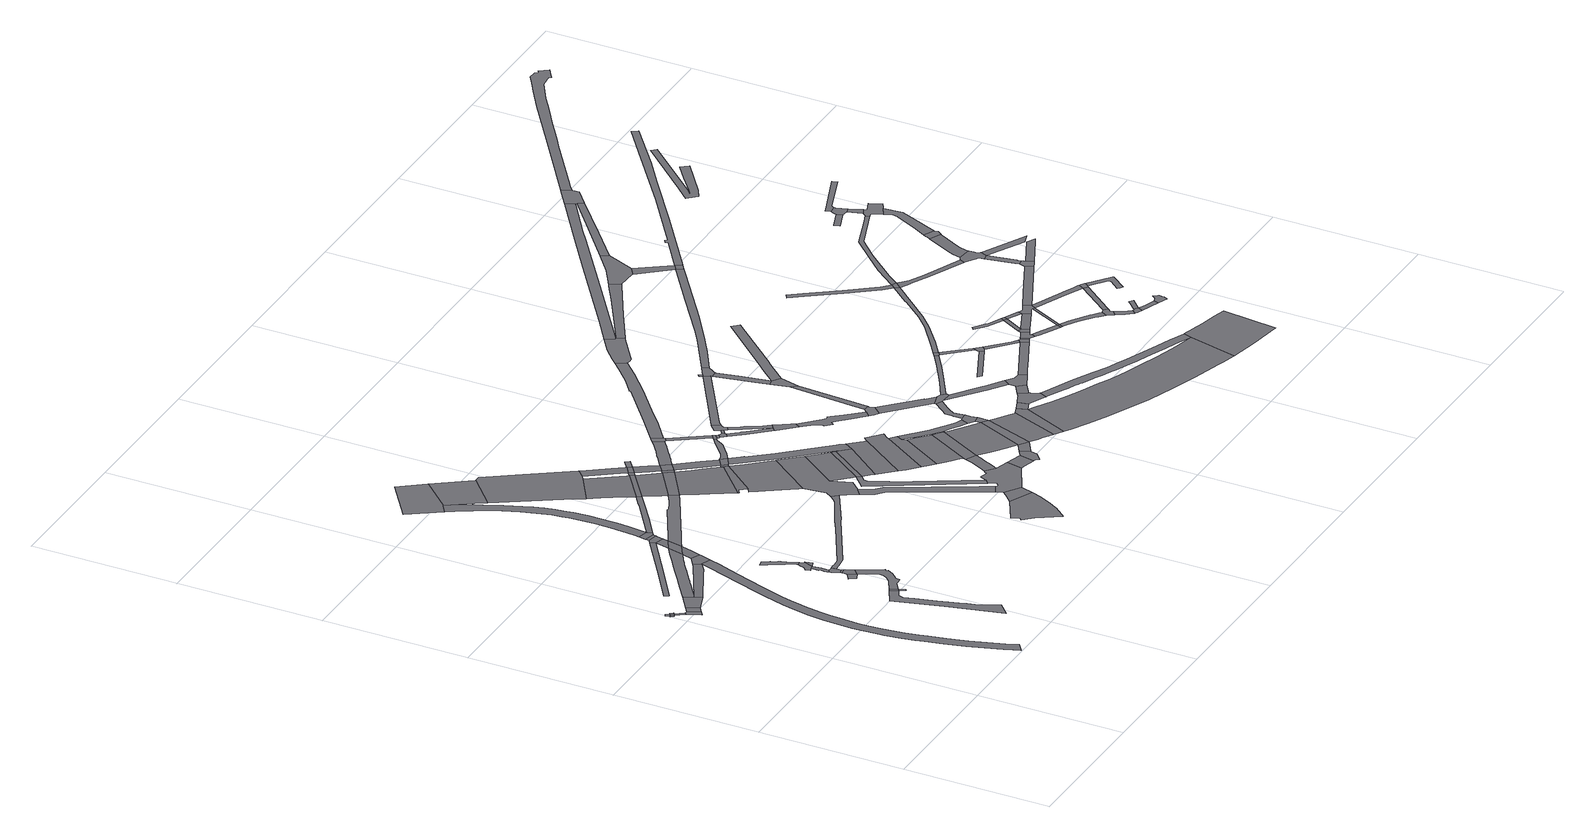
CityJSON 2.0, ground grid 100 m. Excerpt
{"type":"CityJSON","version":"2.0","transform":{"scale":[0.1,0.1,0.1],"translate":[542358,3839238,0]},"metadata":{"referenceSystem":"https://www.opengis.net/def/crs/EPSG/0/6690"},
"CityObjects":{
"road1":{"type":"Road","geometry":[{"type":"MultiSurface","lod":"1","boundaries":[[[0,1,2,3,4,5]]]}]},
"road2":{"type":"Road","geometry":[{"type":"MultiSurface","lod":"1","boundaries":[[[6,7,8,0,9]]]}]},
"road3":{"type":"Road","geometry":[{"type":"MultiSurface","lod":"1","boundaries":[[[9,0,5,10]]]}]},
"road4":{"type":"Road","geometry":[{"type":"MultiSurface","lod":"1","boundaries":[[[11,12,9,10]]]}]},
"road5":{"type":"Road","geometry":[{"type":"MultiSurface","lod":"1","boundaries":[[[10,5,13,14]]]}]},
"road6":{"type":"Road","geometry":[{"type":"MultiSurface","lod":"1","boundaries":[[[15,14,13,16,17,18,19,20]]]}]},
"road7":{"type":"Road","attributes":{"RoadStructureAttribute.sectionType":"1"},"geometry":[{"type":"MultiSurface","lod":"1","boundaries":[[[21,20,19,22]]]}]},
"road8":{"type":"Road","geometry":[{"type":"MultiSurface","lod":"1","boundaries":[[[23,21,22,24,25]]]}]},
"road9":{"type":"Road","attributes":{"function":"1","RoadStructureAttribute.sectionType":"7"},"geometry":[{"type":"MultiSurface","lod":"1","boundaries":[[[26,27,28,29,30,31,32,33,34,35,36,37,38,39,40,41,42,43,44,45,46,47,48,49,50,51,52,53,54,55,56,57,58,59,60,61,62,63,64,65,66,67,68,69,70,71,72,73,74,75,76,77,78,79,80,81]]]}]},
"road10":{"type":"Road","attributes":{"RoadStructureAttribute.sectionType":"1"},"geometry":[{"type":"MultiSurface","lod":"1","boundaries":[[[82,83,84,85,86,87,88,89,90,91,92,93,94,95,96,97,98]]]}]},
"road11":{"type":"Road","attributes":{"RoadStructureAttribute.sectionType":"1"},"geometry":[{"type":"MultiSurface","lod":"1","boundaries":[[[99,100,25,24,101,102,26]]]}]},
"road12":{"type":"Road","attributes":{"RoadStructureAttribute.sectionType":"1"},"geometry":[{"type":"MultiSurface","lod":"1","boundaries":[[[103,104,105,106,107,108,109,110,111,112,113,114,23,25,115,116,117,118,119,120,121,122,123,124,125,126,127,128,129,130,131,132,133,134,135,136,137,138,139]]]}]},
"road13":{"type":"Road","geometry":[{"type":"MultiSurface","lod":"1","boundaries":[[[140,141,142,143,144,145]]]}]},
"road14":{"type":"Road","geometry":[{"type":"MultiSurface","lod":"1","boundaries":[[[146,82,98,147]]]}]},
"road15":{"type":"Road","geometry":[{"type":"MultiSurface","lod":"1","boundaries":[[[148,149,150,147,98]]]}]},
"road16":{"type":"Road","geometry":[{"type":"MultiSurface","lod":"1","boundaries":[[[151,152,153,154,155,156]]]}]},
"road17":{"type":"Road","attributes":{"RoadStructureAttribute.sectionType":"1"},"geometry":[{"type":"MultiSurface","lod":"1","boundaries":[[[157,158,159,160,161,162,163,164,165,166,167,168,169,170,171,172,156,173,174,175,176,177,178,179,146,147]]]}]},
"road18":{"type":"Road","geometry":[{"type":"MultiSurface","lod":"1","boundaries":[[[180,99,26,81,181,182]]]}]},
"road19":{"type":"Road","geometry":[{"type":"MultiSurface","lod":"1","boundaries":[[[183,184,185,186,187,188,189,190,191]]]}]},
"road20":{"type":"Road","geometry":[{"type":"MultiSurface","lod":"1","boundaries":[[[192,193,194,151,156,172]]]}]},
"road21":{"type":"Road","attributes":{"RoadStructureAttribute.sectionType":"1"},"geometry":[{"type":"MultiSurface","lod":"1","boundaries":[[[189,188,193,192]]]}]},
"road22":{"type":"Road","attributes":{"RoadStructureAttribute.sectionType":"1"},"geometry":[{"type":"MultiSurface","lod":"1","boundaries":[[[195,196,197,198,199,200,201,202,185,184]]]}]},
"road23":{"type":"Road","geometry":[{"type":"MultiSurface","lod":"1","boundaries":[[[203,204,205,206,207,208,209,210,198,197,211]]]}]},
"road24":{"type":"Road","attributes":{"RoadStructureAttribute.sectionType":"1"},"geometry":[{"type":"MultiSurface","lod":"1","boundaries":[[[212,213,214,215,216,217,218,219,220,221,222,223,224,225,226,205,204]]]}]},
"road25":{"type":"Road","attributes":{"function":"1","RoadStructureAttribute.sectionType":"7"},"geometry":[{"type":"MultiSurface","lod":"1","boundaries":[[[227,228,139,229,180,182]]]}]},
"road26":{"type":"Road","geometry":[{"type":"MultiSurface","lod":"1","boundaries":[[[230,231,211,197]]]}]},
"road27":{"type":"Road","geometry":[{"type":"MultiSurface","lod":"1","boundaries":[[[232,103,139,228]]]}]},
"road28":{"type":"Road","attributes":{"function":"1","RoadStructureAttribute.sectionType":"7"},"geometry":[{"type":"MultiSurface","lod":"1","boundaries":[[[145,233,103,232,234]]]}]},
"road29":{"type":"Road","geometry":[{"type":"MultiSurface","lod":"1","boundaries":[[[235,140,145,234,236,237]]]}]},
"road30":{"type":"Road","attributes":{"function":"1","RoadStructureAttribute.sectionType":"7"},"geometry":[{"type":"MultiSurface","lod":"1","boundaries":[[[238,235,237,239]]]}]},
"road31":{"type":"Road","geometry":[{"type":"MultiSurface","lod":"1","boundaries":[[[240,241,238,239,242,243]]]}]},
"road32":{"type":"Road","attributes":{"function":"1","RoadStructureAttribute.sectionType":"7"},"geometry":[{"type":"MultiSurface","lod":"1","boundaries":[[[244,245,246,247,248,249,250,251,252,253,254,255,256,257,258,259,260,261,262,263,264,265,266,267,268,269,270,271,272,273,274,275,276,277,278,279,280,240,243]]]}]},
"road33":{"type":"Road","geometry":[{"type":"MultiSurface","lod":"1","boundaries":[[[281,282,263,262,283]]]}]},
"road34":{"type":"Road","attributes":{"RoadStructureAttribute.sectionType":"1"},"geometry":[{"type":"MultiSurface","lod":"1","boundaries":[[[284,285,286,287,288,289,232,228,290,291,292,293,294,295,296,297,298,299,300,301,302,303,304,305,306,307,308,309,310,311,312,313,314,315]]]}]},
"road35":{"type":"Road","geometry":[{"type":"MultiSurface","lod":"1","boundaries":[[[316,317,318,319,320,243,242,321,322,323,324]]]}]},
"road36":{"type":"Road","attributes":{"RoadStructureAttribute.sectionType":"1"},"geometry":[{"type":"MultiSurface","lod":"1","boundaries":[[[325,326,327,328,329,330,331,332,333,334,191,190,335,336,337,338,339,340]]]}]},
"road37":{"type":"Road","attributes":{"function":"1","RoadStructureAttribute.sectionType":"7"},"geometry":[{"type":"MultiSurface","lod":"1","boundaries":[[[283,262,341,342,343,344]]]}]},
"road38":{"type":"Road","geometry":[{"type":"MultiSurface","lod":"1","boundaries":[[[345,346,344,343,347,348,349,350,351,352]]]}]},
"road39":{"type":"Road","attributes":{"function":"1","RoadStructureAttribute.sectionType":"7"},"geometry":[{"type":"MultiSurface","lod":"1","boundaries":[[[353,349,348,354,355,356,316,357]]]}]},
"road40":{"type":"Road","geometry":[{"type":"MultiSurface","lod":"1","boundaries":[[[357,316,324,358]]]}]},
"road41":{"type":"Road","attributes":{"function":"1","RoadStructureAttribute.sectionType":"7"},"geometry":[{"type":"MultiSurface","lod":"1","boundaries":[[[359,360,358,324,361,362,284,363]]]}]},
"road42":{"type":"Road","geometry":[{"type":"MultiSurface","lod":"1","boundaries":[[[363,284,315,364]]]}]},
"road43":{"type":"Road","attributes":{"function":"1"},"geometry":[{"type":"MultiSurface","lod":"1","boundaries":[[[365,366,367,364,315,368,369,370,371,372,373,374,375,376,377,378,379]]]}]},
"road44":{"type":"Road","attributes":{"function":"1","RoadStructureAttribute.sectionType":"7"},"geometry":[{"type":"MultiSurface","lod":"1","boundaries":[[[380,381,382,352,351,383,384,385,386]]]}]},
"road45":{"type":"Road","geometry":[{"type":"MultiSurface","lod":"1","boundaries":[[[385,357,358,387]]]}]},
"road46":{"type":"Road","geometry":[{"type":"MultiSurface","lod":"1","boundaries":[[[388,389,390,391,392,393,394,395,396,397,398,399]]]}]},
"road47":{"type":"Road","geometry":[{"type":"MultiSurface","lod":"1","boundaries":[[[379,378,400,401,402,403,404]]]}]},
"road48":{"type":"Road","geometry":[{"type":"MultiSurface","lod":"1","boundaries":[[[386,385,387,405]]]}]},
"road49":{"type":"Road","attributes":{"RoadStructureAttribute.sectionType":"1"},"geometry":[{"type":"MultiSurface","lod":"1","boundaries":[[[406,407,408,363,364,409,410]]]}]},
"road50":{"type":"Road","attributes":{"function":"1","RoadStructureAttribute.sectionType":"7"},"geometry":[{"type":"MultiSurface","lod":"1","boundaries":[[[411,405,387,412,413,406,414]]]}]},
"road51":{"type":"Road","attributes":{"function":"1"},"geometry":[{"type":"MultiSurface","lod":"1","boundaries":[[[415,416,417,404,403,418,419,420,421,422,423,424]]]}]},
"road52":{"type":"Road","geometry":[{"type":"MultiSurface","lod":"1","boundaries":[[[425,426,386,405]]]}]},
"road53":{"type":"Road","geometry":[{"type":"MultiSurface","lod":"1","boundaries":[[[414,406,410,427]]]}]},
"road54":{"type":"Road","attributes":{"RoadStructureAttribute.sectionType":"1"},"geometry":[{"type":"MultiSurface","lod":"1","boundaries":[[[428,429,430,431,432,433,434,435,436]]]}]},
"road55":{"type":"Road","geometry":[{"type":"MultiSurface","lod":"1","boundaries":[[[437,424,423,438,325,340,439,432,431,440,441,442]]]}]},
"road56":{"type":"Road","geometry":[{"type":"MultiSurface","lod":"1","boundaries":[[[443,444,388,399,445]]]}]},
"road57":{"type":"Road","attributes":{"function":"1","RoadStructureAttribute.sectionType":"7"},"geometry":[{"type":"MultiSurface","lod":"1","boundaries":[[[446,447,427,410,448,449,450]]]}]},
"road58":{"type":"Road","attributes":{"RoadStructureAttribute.sectionType":"1"},"geometry":[{"type":"MultiSurface","lod":"1","boundaries":[[[450,451,379,404,452,453]]]}]},
"road59":{"type":"Road","attributes":{"RoadStructureAttribute.sectionType":"1"},"geometry":[{"type":"MultiSurface","lod":"1","boundaries":[[[454,455,456,457,458,459,460,461,462]]]}]},
"road60":{"type":"Road","geometry":[{"type":"MultiSurface","lod":"1","boundaries":[[[463,446,450,453,464]]]}]},
"road61":{"type":"Road","attributes":{"RoadStructureAttribute.sectionType":"1"},"geometry":[{"type":"MultiSurface","lod":"1","boundaries":[[[465,466,467,468,469,470,471,414,427,472,473,474,475,476,477,478,479,480,481,482,483,484,485,486]]]}]},
"road62":{"type":"Road","attributes":{"function":"1","RoadStructureAttribute.sectionType":"7"},"geometry":[{"type":"MultiSurface","lod":"1","boundaries":[[[487,442,441,488,454,489]]]}]},
"road63":{"type":"Road","geometry":[{"type":"MultiSurface","lod":"1","boundaries":[[[489,454,462,490]]]}]},
"road64":{"type":"Road","geometry":[{"type":"MultiSurface","lod":"1","boundaries":[[[491,492,493,494,457,456,495,496,497,436,435,443,445,498,499,500]]]}]},
"road65":{"type":"Road","attributes":{"function":"1"},"geometry":[{"type":"MultiSurface","lod":"1","boundaries":[[[501,490,462,502,503,504,505]]]}]},
"road66":{"type":"Road","attributes":{"RoadStructureAttribute.sectionType":"1"},"geometry":[{"type":"MultiSurface","lod":"1","boundaries":[[[506,507,508,509,510,511,512,513,463,464,514,515,516,517,518,519,520,521,522,523,524]]]}]},
"road67":{"type":"Road","attributes":{"function":"1","RoadStructureAttribute.sectionType":"7"},"geometry":[{"type":"MultiSurface","lod":"1","boundaries":[[[525,526,527,528,529,530,531,532,464,453,533,534,535,536,537,538,505,539]]]}]},
"road68":{"type":"Road","geometry":[{"type":"MultiSurface","lod":"1","boundaries":[[[540,465,486,541,542,543,544,545]]]}]},
"road69":{"type":"Road","geometry":[{"type":"MultiSurface","lod":"1","boundaries":[[[546,547,539,505,504,548,549,550]]]}]},
"road70":{"type":"Road","attributes":{"RoadStructureAttribute.sectionType":"7"},"geometry":[{"type":"MultiSurface","lod":"1","boundaries":[[[543,542,551,552]]]}]},
"road71":{"type":"Road","attributes":{"function":"1","RoadStructureAttribute.sectionType":"7"},"geometry":[{"type":"MultiSurface","lod":"1","boundaries":[[[553,554,555,491,500,556,557,558,559,560]]]}]},
"road72":{"type":"Road","geometry":[{"type":"MultiSurface","lod":"1","boundaries":[[[552,551,561,506,524,562,563]]]}]},
"road73":{"type":"Road","geometry":[{"type":"MultiSurface","lod":"1","boundaries":[[[564,565,566,550,549,567,568,569]]]}]},
"road74":{"type":"Road","geometry":[{"type":"MultiSurface","lod":"1","boundaries":[[[563,562,570,571,572]]]}]},
"road75":{"type":"Road","geometry":[{"type":"MultiSurface","lod":"1","boundaries":[[[573,572,571,574,575,576,577,578]]]}]},
"road76":{"type":"Road","attributes":{"function":"1","RoadStructureAttribute.sectionType":"7"},"geometry":[{"type":"MultiSurface","lod":"1","boundaries":[[[569,568,579,580,581,582,583]]]}]},
"road77":{"type":"Road","geometry":[{"type":"MultiSurface","lod":"1","boundaries":[[[499,498,584,585]]]}]},
"road78":{"type":"Road","attributes":{"RoadStructureAttribute.sectionType":"1"},"geometry":[{"type":"MultiSurface","lod":"1","boundaries":[[[586,587,578,577,588,589]]]}]},
"road79":{"type":"Road","attributes":{"function":"1","RoadStructureAttribute.sectionType":"7"},"geometry":[{"type":"MultiSurface","lod":"1","boundaries":[[[590,591,581,580,592,593,594,595]]]}]},
"road80":{"type":"Road","attributes":{"RoadStructureAttribute.sectionType":"1"},"geometry":[{"type":"MultiSurface","lod":"1","boundaries":[[[596,597,598,599,600,601,576,575,602,603,604,605,606,607]]]}]},
"road81":{"type":"Road","geometry":[{"type":"MultiSurface","lod":"1","boundaries":[[[608,609,610,586,589,611,612,613,614,615,616]]]}]},
"road82":{"type":"Road","geometry":[{"type":"MultiSurface","lod":"1","boundaries":[[[617,585,584,618,619,620,621,622,623]]]}]},
"road83":{"type":"Road","attributes":{"RoadStructureAttribute.sectionType":"1"},"geometry":[{"type":"MultiSurface","lod":"1","boundaries":[[[624,625,626,627,613,612,628,629,630,631,632,607,633]]]}]},
"road84":{"type":"Road","geometry":[{"type":"MultiSurface","lod":"1","boundaries":[[[595,594,553,560,634]]]}]},
"road85":{"type":"Road","geometry":[{"type":"MultiSurface","lod":"1","boundaries":[[[635,636,633,607,606,637,638,639,640]]]}]},
"road86":{"type":"Road","attributes":{"RoadStructureAttribute.sectionType":"1"},"geometry":[{"type":"MultiSurface","lod":"1","boundaries":[[[641,642,617,623,643]]]}]},
"road87":{"type":"Road","attributes":{"function":"1","RoadStructureAttribute.sectionType":"7"},"geometry":[{"type":"MultiSurface","lod":"1","boundaries":[[[644,645,646,634,560,647,648,649,650,641,651]]]}]},
"road88":{"type":"Road","geometry":[{"type":"MultiSurface","lod":"1","boundaries":[[[652,653,654,655,656,583,582,657,658,659,660,661,662,663,664]]]}]},
"road89":{"type":"Road","attributes":{"RoadStructureAttribute.sectionType":"1"},"geometry":[{"type":"MultiSurface","lod":"1","boundaries":[[[665,666,667,668,669,670,671,672,673,674,640,639,675,676,677,678,679,680,681,682,683,684,685,686,687]]]}]},
"road90":{"type":"Road","attributes":{"RoadStructureAttribute.sectionType":"1"},"geometry":[{"type":"MultiSurface","lod":"1","boundaries":[[[688,689,690,691,692,693,694,695,540,545,696,697,698,699,700,701]]]}]},
"road91":{"type":"Road","geometry":[{"type":"MultiSurface","lod":"1","boundaries":[[[651,641,643,702]]]}]},
"road92":{"type":"Road","attributes":{"RoadStructureAttribute.sectionType":"1"},"geometry":[{"type":"MultiSurface","lod":"1","boundaries":[[[703,704,705,608,616,706,707,708,709]]]}]},
"road93":{"type":"Road","attributes":{"function":"1"},"geometry":[{"type":"MultiSurface","lod":"1","boundaries":[[[710,711,712,713,702,643,714,715,716,717,718]]]}]},
"road94":{"type":"Road","geometry":[{"type":"MultiSurface","lod":"1","boundaries":[[[719,687,686,720,721,722,723,724]]]}]},
"road95":{"type":"Road","attributes":{"RoadStructureAttribute.sectionType":"1"},"geometry":[{"type":"MultiSurface","lod":"1","boundaries":[[[725,726,727,728,651,702]]]}]},
"road96":{"type":"Road","geometry":[{"type":"MultiSurface","lod":"1","boundaries":[[[729,730,731,664,663,727,726]]]}]},
"road97":{"type":"Road","geometry":[{"type":"MultiSurface","lod":"1","boundaries":[[[732,718,717,733,734]]]}]},
"road98":{"type":"Road","attributes":{"RoadStructureAttribute.sectionType":"1"},"geometry":[{"type":"MultiSurface","lod":"1","boundaries":[[[735,736,737,738,739,740,741,742,731,730,743,744,745,746,747,748,749]]]}]},
"road99":{"type":"Road","attributes":{"RoadStructureAttribute.sectionType":"1"},"geometry":[{"type":"MultiSurface","lod":"1","boundaries":[[[750,751,752,722,721,753,754,755]]]}]},
"road100":{"type":"Road","attributes":{"RoadStructureAttribute.sectionType":"1"},"geometry":[{"type":"MultiSurface","lod":"1","boundaries":[[[756,757,719,724,758,759,760]]]}]},
"road101":{"type":"Road","attributes":{"RoadStructureAttribute.sectionType":"1"},"geometry":[{"type":"MultiSurface","lod":"1","boundaries":[[[761,732,734,762]]]}]},
"road102":{"type":"Road","geometry":[{"type":"MultiSurface","lod":"1","boundaries":[[[763,755,754,735,749,764,765,766,767]]]}]},
"road103":{"type":"Road","geometry":[{"type":"MultiSurface","lod":"1","boundaries":[[[768,769,756,760,770]]]}]},
"road104":{"type":"Road","geometry":[{"type":"MultiSurface","lod":"1","boundaries":[[[771,772,773,774,703,775]]]}]},
"road105":{"type":"Road","attributes":{"RoadStructureAttribute.sectionType":"1"},"geometry":[{"type":"MultiSurface","lod":"1","boundaries":[[[776,777,778,779,780,769,768]]]}]},
"road106":{"type":"Road","geometry":[{"type":"MultiSurface","lod":"1","boundaries":[[[781,775,703,709,779,778,782,783,784]]]}]},
"road107":{"type":"Road","geometry":[{"type":"MultiSurface","lod":"1","boundaries":[[[785,786,787,788,761,762,789,790,791,792,793,794,795,796,797]]]}]},
"road108":{"type":"Road","attributes":{"RoadStructureAttribute.sectionType":"1"},"geometry":[{"type":"MultiSurface","lod":"1","boundaries":[[[764,798,799,800,801,802,765]]]}]},
"road109":{"type":"Road","attributes":{"RoadStructureAttribute.sectionType":"1"},"geometry":[{"type":"MultiSurface","lod":"1","boundaries":[[[803,804,805,785,797,806]]]}]},
"road110":{"type":"Road","geometry":[{"type":"MultiSurface","lod":"1","boundaries":[[[807,808,809,688,701,810,811,812,813,814,815,816,817,818]]]}]},
"road111":{"type":"Road","attributes":{"RoadStructureAttribute.sectionType":"1"},"geometry":[{"type":"MultiSurface","lod":"1","boundaries":[[[819,820,821,822,823,824,767,766,825,826,827,828,829,830]]]}]},
"road112":{"type":"Road","geometry":[{"type":"MultiSurface","lod":"1","boundaries":[[[831,800,799,832,833,803,806,834,835,836,837,838,839,840]]]}]},
"road113":{"type":"Road","attributes":{"RoadStructureAttribute.sectionType":"1"},"geometry":[{"type":"MultiSurface","lod":"1","boundaries":[[[841,842,843,844,845,846,847,848,768,770]]]}]},
"road114":{"type":"Road","attributes":{"function":"1","RoadStructureAttribute.sectionType":"7"},"geometry":[{"type":"MultiSurface","lod":"1","boundaries":[[[849,850,851,852,853,854,855,856,857,858,859,860,734,733,861,862,863,864,865,866,867,868,869,870,871]]]}]},
"road115":{"type":"Road","attributes":{"RoadStructureAttribute.sectionType":"1"},"geometry":[{"type":"MultiSurface","lod":"1","boundaries":[[[872,873,874,875,876,877]]]}]},
"road116":{"type":"Road","geometry":[{"type":"MultiSurface","lod":"1","boundaries":[[[878,819,830,879,880]]]}]},
"road117":{"type":"Road","attributes":{"RoadStructureAttribute.sectionType":"1"},"geometry":[{"type":"MultiSurface","lod":"1","boundaries":[[[881,882,840,839,883,884,885]]]}]},
"road118":{"type":"Road","attributes":{"RoadStructureAttribute.sectionType":"1"},"geometry":[{"type":"MultiSurface","lod":"1","boundaries":[[[880,879,886,887,888]]]}]},
"road119":{"type":"Road","attributes":{"RoadStructureAttribute.sectionType":"1"},"geometry":[{"type":"MultiSurface","lod":"1","boundaries":[[[889,890,891,892,893,894,895,896,897,898,899,900,793,792,901,902,903,904,905,906,907,908,909,910,911,912,913,914,915,916,917,918,919,871,920]]]}]},
"road120":{"type":"Road","geometry":[{"type":"MultiSurface","lod":"1","boundaries":[[[888,887,921,922,872,877,923,924]]]}]},
"road121":{"type":"Road","attributes":{"RoadStructureAttribute.sectionType":"1"},"geometry":[{"type":"MultiSurface","lod":"1","boundaries":[[[925,926,927,928,929,930,781,784,931,932,933,934,935]]]}]},
"road122":{"type":"Road","attributes":{"RoadStructureAttribute.sectionType":"1"},"geometry":[{"type":"MultiSurface","lod":"1","boundaries":[[[936,937,938,939,817,816,940,941,942]]]}]},
"road123":{"type":"Road","attributes":{"RoadStructureAttribute.sectionType":"1"},"geometry":[{"type":"MultiSurface","lod":"1","boundaries":[[[943,924,923,944,881,945]]]}]},
"road124":{"type":"Road","geometry":[{"type":"MultiSurface","lod":"1","boundaries":[[[945,881,885,946,947]]]}]},
"road125":{"type":"Road","attributes":{"RoadStructureAttribute.sectionType":"1"},"geometry":[{"type":"MultiSurface","lod":"1","boundaries":[[[948,947,946,949]]]}]},
"road126":{"type":"Road","geometry":[{"type":"MultiSurface","lod":"1","boundaries":[[[950,951,948,949,952,953,954,955,956]]]}]},
"road127":{"type":"Road","geometry":[{"type":"MultiSurface","lod":"1","boundaries":[[[957,958,950,956,959,960]]]}]},
"road128":{"type":"Road","attributes":{"RoadStructureAttribute.sectionType":"1"},"geometry":[{"type":"MultiSurface","lod":"1","boundaries":[[[961,962,963,964,965,966,878,880,967,968,969,970]]]}]},
"road129":{"type":"Road","attributes":{"RoadStructureAttribute.sectionType":"1"},"geometry":[{"type":"MultiSurface","lod":"1","boundaries":[[[971,972,973,954,953,974,975,976,977]]]}]},
"road130":{"type":"Road","geometry":[{"type":"MultiSurface","lod":"1","boundaries":[[[978,979,980,981,982,983,984,985,986]]]}]},
"road131":{"type":"Road","attributes":{"RoadStructureAttribute.sectionType":"1"},"geometry":[{"type":"MultiSurface","lod":"1","boundaries":[[[985,957,960,987]]]}]},
"road132":{"type":"Road","geometry":[{"type":"MultiSurface","lod":"1","boundaries":[[[977,976,988,989]]]}]},
"road133":{"type":"Road","attributes":{"RoadStructureAttribute.sectionType":"1"},"geometry":[{"type":"MultiSurface","lod":"1","boundaries":[[[990,991,992,993,960,959,994]]]}]},
"road134":{"type":"Road","geometry":[{"type":"MultiSurface","lod":"1","boundaries":[[[986,985,987,995]]]}]},
"road135":{"type":"Road","attributes":{"RoadStructureAttribute.sectionType":"1"},"geometry":[{"type":"MultiSurface","lod":"1","boundaries":[[[995,987,996,990,997]]]}]},
"road136":{"type":"Road","geometry":[{"type":"MultiSurface","lod":"1","boundaries":[[[998,999,1000,1001,1002,920,871,870,1003,1004,1005]]]}]},
"road137":{"type":"Road","attributes":{"RoadStructureAttribute.sectionType":"1"},"geometry":[{"type":"MultiSurface","lod":"1","boundaries":[[[1006,977,989,1007]]]}]},
"road138":{"type":"Road","attributes":{"RoadStructureAttribute.sectionType":"1"},"geometry":[{"type":"MultiSurface","lod":"1","boundaries":[[[1008,1009,1010,1011,1012,1013,989,988,1014,1015,1016,1017,1018,1019,1020]]]}]},
"road139":{"type":"Road","attributes":{"RoadStructureAttribute.sectionType":"1"},"geometry":[{"type":"MultiSurface","lod":"1","boundaries":[[[1021,1022,1023,1024,807,818,1025,1026,1027,1028,1029,1030,1031]]]}]},
"road140":{"type":"Road","geometry":[{"type":"MultiSurface","lod":"1","boundaries":[[[1032,1033,1034,1035,997,990,994,1036,1037,1006,1007,1038,1039]]]}]},
"road141":{"type":"Road","attributes":{"RoadStructureAttribute.sectionType":"1"},"geometry":[{"type":"MultiSurface","lod":"1","boundaries":[[[1040,1041,1042,1043,1044,1045,1046,1047,961,1048]]]}]},
"road142":{"type":"Road","geometry":[{"type":"MultiSurface","lod":"1","boundaries":[[[1049,1050,936,942,1051,1052,1053,1054]]]}]},
"road143":{"type":"Road","geometry":[{"type":"MultiSurface","lod":"1","boundaries":[[[1055,1056,1020,1019,1057,1058,1059,1060,1061,1062,1063,1064,1065,1066]]]}]},
"road144":{"type":"Road","attributes":{"RoadStructureAttribute.sectionType":"1"},"geometry":[{"type":"MultiSurface","lod":"1","boundaries":[[[1067,1061,1060,1068,1069,1070,1071,1072]]]}]},
"road145":{"type":"Road","attributes":{"RoadStructureAttribute.sectionType":"1"},"geometry":[{"type":"MultiSurface","lod":"1","boundaries":[[[1053,1052,925,1073]]]}]},
"road146":{"type":"Road","geometry":[{"type":"MultiSurface","lod":"1","boundaries":[[[1074,1075,1072,1071,1076,1077,1078,1079]]]}]},
"road147":{"type":"Road","geometry":[{"type":"MultiSurface","lod":"1","boundaries":[[[1073,925,935,1080]]]}]},
"road148":{"type":"Road","geometry":[{"type":"MultiSurface","lod":"1","boundaries":[[[1048,961,970,1081]]]}]},
"road149":{"type":"Road","geometry":[{"type":"MultiSurface","lod":"1","boundaries":[[[1082,1083,1084,1085,1074,1079]]]}]},
"road150":{"type":"Road","attributes":{"RoadStructureAttribute.sectionType":"1"},"geometry":[{"type":"MultiSurface","lod":"1","boundaries":[[[1086,1087,1088,1079,1078,1089,1090]]]}]},
"road151":{"type":"Road","attributes":{"RoadStructureAttribute.sectionType":"1"},"geometry":[{"type":"MultiSurface","lod":"1","boundaries":[[[1091,1092,1093,1094,1095,1039,1038,1096,1097,1098,1099,1100]]]}]},
"road152":{"type":"Road","attributes":{"RoadStructureAttribute.sectionType":"1"},"geometry":[{"type":"MultiSurface","lod":"1","boundaries":[[[1099,1101,1055,1066,1102,1103]]]}]},
"road153":{"type":"Road","geometry":[{"type":"MultiSurface","lod":"1","boundaries":[[[1104,1105,1106,1107,1090,1089,1108,1109,1110,1111,1112]]]}]},
"road154":{"type":"Road","attributes":{"RoadStructureAttribute.sectionType":"1"},"geometry":[{"type":"MultiSurface","lod":"1","boundaries":[[[1113,1114,1115,1032,1039,1116,1117,1118,1119]]]}]},
"road155":{"type":"Road","attributes":{"RoadStructureAttribute.sectionType":"1"},"geometry":[{"type":"MultiSurface","lod":"1","boundaries":[[[1120,1121,1122,1123,1124,1081,970,1125,1126,1127,1128,1129,1130,1131,1132]]]}]},
"road156":{"type":"Road","geometry":[{"type":"MultiSurface","lod":"1","boundaries":[[[1133,1134,1135,1136,1100,1099,1103,1137,1138]]]}]},
"road157":{"type":"Road","attributes":{"RoadStructureAttribute.sectionType":"1"},"geometry":[{"type":"MultiSurface","lod":"1","boundaries":[[[1139,1140,1141,1142,1143,1144,1145,1146,1147,1148,1138,1137]]]}]},
"road158":{"type":"Road","attributes":{"RoadStructureAttribute.sectionType":"1"},"geometry":[{"type":"MultiSurface","lod":"1","boundaries":[[[1149,1150,1151,1152,1049,1054,1153,1154]]]}]},
"road159":{"type":"Road","attributes":{"RoadStructureAttribute.sectionType":"1"},"geometry":[{"type":"MultiSurface","lod":"1","boundaries":[[[1155,1156,1157,1158,1159,1048,1081,1160,1161,1162,1163,1164]]]}]},
"road160":{"type":"Road","geometry":[{"type":"MultiSurface","lod":"1","boundaries":[[[1165,1166,1167,1113,1119,1168,1169,1170,1171]]]}]},
"road161":{"type":"Road","geometry":[{"type":"MultiSurface","lod":"1","boundaries":[[[1172,1173,1132,1131,1174,1175,1176,1177,1178,1179,1180,1181,1182,1183,1184,1185,1186]]]}]},
"road162":{"type":"Road","attributes":{"RoadStructureAttribute.sectionType":"1"},"geometry":[{"type":"MultiSurface","lod":"1","boundaries":[[[1187,1188,1180,1179,1189,1190,1167,1166]]]}]},
"road163":{"type":"Road","attributes":{"RoadStructureAttribute.sectionType":"1"},"geometry":[{"type":"MultiSurface","lod":"1","boundaries":[[[1191,1192,1193,1194,1172,1186,1195,1196,1197]]]}]},
"road164":{"type":"Road","attributes":{"RoadStructureAttribute.sectionType":"1"},"geometry":[{"type":"MultiSurface","lod":"1","boundaries":[[[1198,1199,1171,1170,1200,1201,1202]]]}]},
"road165":{"type":"Road","attributes":{"RoadStructureAttribute.sectionType":"1"},"geometry":[{"type":"MultiSurface","lod":"1","boundaries":[[[1203,1181,1180,1204,1205,1206,1207]]]}]},
"road166":{"type":"Road","geometry":[{"type":"MultiSurface","lod":"1","boundaries":[[[1208,1209,1210,1191,1197,1211,1212,1213,1214,1215,1216]]]}]},
"road167":{"type":"Road","geometry":[{"type":"MultiSurface","lod":"1","boundaries":[[[1217,1218,1021,1031,1219,1149,1154,1220,1221]]]}]},
"road168":{"type":"Road","geometry":[{"type":"MultiSurface","lod":"1","boundaries":[[[1222,1223,1224,1225,1226]]]}]},
"road169":{"type":"Road","attributes":{"RoadStructureAttribute.sectionType":"1"},"geometry":[{"type":"MultiSurface","lod":"1","boundaries":[[[1227,1228,1229,1230,1231,1232,1233,1234,1235,1208,1216]]]}]},
"road170":{"type":"Road","attributes":{"RoadStructureAttribute.sectionType":"1"},"geometry":[{"type":"MultiSurface","lod":"1","boundaries":[[[1236,1237,1238,1239,1240,1241,1242,1243,1244,1245,1073,1080,1246,1247,1248,1249]]]}]},
"road171":{"type":"Road","geometry":[{"type":"MultiSurface","lod":"1","boundaries":[[[1250,1251,1222,1226,1252,1253,1254,1255]]]}]},
"road172":{"type":"Road","attributes":{"RoadStructureAttribute.sectionType":"1"},"geometry":[{"type":"MultiSurface","lod":"1","boundaries":[[[1253,1252,1256,1257]]]}]},
"road173":{"type":"Road","geometry":[{"type":"MultiSurface","lod":"1","boundaries":[[[1258,1259,1260,1261,1257,1256,1262,1263,1155,1164,1264,1265,1266,1267,1230,1229,1268,1269,1270,1271,1272]]]}]},
"road174":{"type":"Road","attributes":{"RoadStructureAttribute.sectionType":"1"},"geometry":[{"type":"MultiSurface","lod":"1","boundaries":[[[1273,1274,1275,1250,1255,1276,1277,1278]]]}]},
"road175":{"type":"Road","attributes":{"RoadStructureAttribute.sectionType":"1"},"geometry":[{"type":"MultiSurface","lod":"1","boundaries":[[[1279,1280,1281,1282,1283,1284,1285,1286,1287,1288,1289,1290,1291]]]}]},
"road176":{"type":"Road","attributes":{"RoadStructureAttribute.sectionType":"1"},"geometry":[{"type":"MultiSurface","lod":"1","boundaries":[[[1292,1293,1294,1295,1296,1297,1298,1299,1217,1221,1300,1301,1302,1303,1304,1305,1306,1307,1308,1309,1310,1311,1312,1313,1314]]]}]}
},
"vertices":[
[18,2123,0],[10,2117,0],[8,2115,0],[23,2095,0],[27,2098,0],[35,2103,0],
[20,2155,0],[12,2151,0],[4,2147,0],[32,2133,0],
[50,2111,0],
[58,2116,0],[42,2138,0],
[78,2045,0],[90,2054,0],
[101,2052,0],[80,2037,0],[81,2029,0],[118,1953,0],[146,1973,0],[108,2052,0],
[146,2079,0],[184,2000,0],
[255,2155,0],[306,2043,0],[286,2090,0],
[669,2232,0],[643,2152,0],[615,2071,0],[558,1910,0],[515,1789,0],[483,1690,0],[469,1639,0],[448,1563,0],[431,1487,0],[423,1448,0],[409,1362,0],[403,1319,0],[396,1254,0],[392,1188,0],[387,1055,0],[389,979,0],[394,897,0],[400,842,0],[416,732,0],[431,644,0],[443,586,0],[470,470,0],[492,387,0],[507,333,0],[540,223,0],[577,110,0],[596,54,0],[613,8,0],[672,51,0],[662,78,0],[643,133,0],[607,244,0],[574,352,0],[559,406,0],[538,487,0],[512,601,0],[500,657,0],[485,743,0],[470,850,0],[464,903,0],[459,983,0],[456,1052,0],[462,1184,0],[466,1248,0],[472,1311,0],[478,1352,0],[492,1436,0],[499,1472,0],[516,1546,0],[536,1620,0],[550,1669,0],[582,1767,0],[624,1887,0],[681,2048,0],[710,2129,0],[736,2210,0],
[901,1062,0],[788,1000,0],[879,669,0],[975,293,0],[1052,366,0],[1029,408,0],[1014,443,0],[999,471,0],[986,515,0],[970,565,0],[955,610,0],[937,675,0],[919,745,0],[880,879,0],[859,949,0],[874,982,0],[921,1007,0],
[636,2280,0],[616,2266,0],[552,2163,0],[609,2191,0],
[744,2498,0],[726,2488,0],[720,2484,0],[707,2475,0],[675,2452,0],[629,2420,0],[568,2377,0],[505,2332,0],[443,2288,0],[405,2261,0],[350,2222,0],[274,2168,0],[314,2110,0],[327,2119,0],[340,2128,0],[369,2150,0],[398,2170,0],[411,2180,0],[422,2188,0],[436,2198,0],[450,2207,0],[468,2220,0],[505,2247,0],[542,2273,0],[568,2292,0],[591,2307,0],[602,2315,0],[619,2327,0],[635,2338,0],[642,2342,0],[648,2346,0],[660,2355,0],[674,2363,0],[683,2369,0],[698,2378,0],[710,2385,0],[716,2389,0],
[751,2632,0],[442,2418,0],[215,2265,0],[234,2236,0],[462,2389,0],[766,2600,0],
[914,1069,0],[933,1017,0],
[944,967,0],[956,975,0],[951,989,0],
[955,1377,0],[942,1367,0],[911,1349,0],[913,1347,0],[938,1303,0],[986,1325,0],
[993,1058,0],[1018,1058,0],[1040,1061,0],[1048,1068,0],[1048,1086,0],[1050,1096,0],[1065,1106,0],[1092,1136,0],[1111,1173,0],[1104,1186,0],[1114,1197,0],[1066,1284,0],[1055,1301,0],[1048,1316,0],[1043,1331,0],[1027,1358,0],[1021,1263,0],[1041,1221,0],[1049,1198,0],[1044,1176,0],[1029,1148,0],[1012,1126,0],[995,1113,0],
[697,2320,0],[759,2282,0],[762,2293,0],
[970,1497,0],[956,1502,0],[932,1488,0],[936,1477,0],[952,1440,0],[956,1427,0],[989,1438,0],[987,1465,0],[984,1503,0],
[994,1418,0],[959,1415,0],[962,1397,0],
[953,1522,0],[953,1555,0],[947,1615,0],[920,1607,0],[923,1557,0],[931,1547,0],[926,1522,0],[926,1502,0],
[957,1680,0],[951,1705,0],[924,1697,0],[919,1674,0],[909,1654,0],[903,1645,0],[891,1634,0],[898,1599,0],[967,1675,0],
[944,1730,0],[923,1782,0],[913,1814,0],[905,1828,0],[882,1864,0],[882,1869,0],[873,1886,0],[856,1919,0],[817,1911,0],[842,1866,0],[875,1807,0],[893,1774,0],[906,1757,0],[916,1739,0],[924,1720,0],
[781,2360,0],[801,2439,0],[713,2379,0],
[987,1630,0],[977,1680,0],
[825,2541,0],
[756,2549,0],[833,2581,0],
[775,2649,0],[841,2622,0],[843,2633,0],
[779,2673,0],[847,2657,0],
[786,2721,0],[784,2704,0],[869,2672,0],[854,2705,0],
[859,2743,0],[869,2839,0],[874,2922,0],[876,2965,0],[877,3030,0],[875,3123,0],[868,3216,0],[862,3263,0],[851,3333,0],[836,3402,0],[826,3437,0],[817,3468,0],[795,3531,0],[754,3642,0],[702,3757,0],[675,3813,0],[654,3852,0],[611,3926,0],[585,3967,0],[518,3923,0],[586,3819,0],[612,3775,0],[639,3727,0],[659,3683,0],[690,3616,0],[729,3508,0],[750,3446,0],[768,3385,0],[783,3320,0],[793,3254,0],[798,3209,0],[805,3119,0],[807,3028,0],[806,2967,0],[804,2926,0],[799,2845,0],[790,2751,0],
[652,4337,0],[376,4138,0],[775,4167,0],
[1316,2791,0],[1256,2755,0],[1221,2735,0],[1174,2714,0],[1159,2717,0],[868,2564,0],[811,2444,0],[835,2457,0],[860,2471,0],[890,2487,0],[926,2506,0],[960,2523,0],[985,2536,0],[1004,2547,0],[1041,2566,0],[1065,2579,0],[1084,2589,0],[1101,2599,0],[1120,2609,0],[1148,2624,0],[1161,2631,0],[1173,2636,0],[1185,2642,0],[1197,2648,0],[1209,2654,0],[1219,2660,0],[1241,2673,0],[1266,2686,0],[1282,2694,0],[1318,2714,0],[1337,2724,0],[1352,2733,0],
[1214,2959,0],[1141,2907,0],[1125,2895,0],[984,2794,0],[858,2707,0],[878,2678,0],[1004,2765,0],[1144,2866,0],[1232,2930,0],
[1754,1893,0],[1730,1865,0],[1707,1845,0],[1638,1809,0],[1511,1745,0],[1500,1740,0],[1424,1694,0],[1076,1509,0],[1032,1502,0],[1015,1503,0],[1007,1471,0],[1025,1472,0],[1101,1482,0],[1514,1705,0],[1534,1711,0],[1788,1852,0],
[665,3848,0],[721,3764,0],[737,3739,0],[947,3929,0],
[1142,3701,0],[987,3929,0],[1018,3283,0],[1054,3223,0],[1260,3350,0],[1265,3353,0],[1284,3366,0],[1335,3416,0],
[1415,3124,0],[1097,3153,0],[1101,3147,0],[1139,3084,0],[1423,3113,0],
[1443,3085,0],
[1542,2948,0],[1506,2995,0],[1295,2826,0],[1313,2797,0],[1544,2946,0],
[1589,2887,0],
[1731,2705,0],[1698,2746,0],[1653,2801,0],[1354,2728,0],[1394,2662,0],[1407,2640,0],[1409,2637,0],[1415,2629,0],[1425,2612,0],[1428,2606,0],[1443,2582,0],[1447,2575,0],[1449,2572,0],[1537,2426,0],[1779,2648,0],
[1503,3176,0],[1453,3250,0],[1342,3406,0],[1395,3210,0],[1445,3137,0],[1448,3132,0],[1505,3173,0],
[1468,3103,0],
[2199,887,0],[2019,791,0],[2040,735,0],[2028,724,0],[2086,661,0],[2183,512,0],[2195,524,0],[2235,572,0],[2251,592,0],[2299,673,0],[2333,744,0],[2355,813,0],
[1542,2418,0],[1557,2427,0],[1572,2436,0],[1607,2389,0],[1800,2622,0],
[1524,3144,0],
[1564,2961,0],[1561,2959,0],[1547,2948,0],[1592,2889,0],[1606,2899,0],
[1580,3061,0],[1522,3022,0],[1561,2965,0],[1621,3002,0],
[1911,2487,0],[1868,2539,0],[1807,2613,0],[1577,2368,0],[1593,2346,0],[1610,2321,0],[1636,2284,0],[1750,2113,0],[1763,2090,0],[1994,2393,0],
[1581,3186,0],[1561,3215,0],
[1664,2941,0],
[2274,1132,0],[1998,1658,0],[1950,1703,0],[1908,1786,0],[1856,1746,0],[1900,1664,0],[1947,1620,0],[2262,1020,0],[2318,1049,0],
[2017,2368,0],[1784,1938,0],[1818,1817,0],[1967,1850,0],[1921,1989,0],[2119,2257,0],
[2280,971,0],[2243,932,0],[2383,900,0],
[1845,2706,0],[1772,2798,0],[1615,2886,0],[1717,2755,0],[1786,2668,0],
[1774,2660,0],[1805,2626,0],[1816,2630,0],
[2037,1861,0],[1951,1780,0],[2331,1108,0],[2365,1136,0],[2074,1654,0],[2081,1659,0],[2022,1773,0],[2026,1804,0],[2059,1837,0],
[1847,2708,0],[1884,2669,0],
[1854,3172,0],[1815,3140,0],[1767,3105,0],[1758,3098,0],[1721,3073,0],[1681,3045,0],[1676,3042,0],[1667,2943,0],[1700,2966,0],[1718,2978,0],[1725,2983,0],[1765,3012,0],[1769,3015,0],[1781,3024,0],[1800,3037,0],[1806,3042,0],[1819,3052,0],[1835,3064,0],[1850,3075,0],[1865,3087,0],[1869,3090,0],[1891,3106,0],
[2179,2192,0],[1956,1947,0],[2232,2136,0],
[2254,2113,0],
[2455,1194,0],[2449,1185,0],[2436,1165,0],[2383,1181,0],[2359,1059,0],[2337,1033,0],[2329,1038,0],[2593,1010,0],[2614,1114,0],[2517,1142,0],
[2298,2068,0],[2062,1833,0],[2096,1796,0],[2118,1772,0],[2327,2039,0],
[2048,2849,0],[2038,2839,0],[2009,2816,0],[1981,2792,0],[1904,2726,0],[1903,2726,0],[1892,2720,0],[1874,2711,0],[1901,2680,0],[1926,2697,0],[2004,2760,0],[2011,2765,0],[2019,2776,0],[2030,2790,0],[2031,2791,0],[2040,2805,0],[2048,2823,0],[2055,2830,0],[2058,2833,0],
[2340,2132,0],[2330,2144,0],[2205,2280,0],[2070,2433,0],[2015,2496,0],[1942,2585,0],[1948,2589,0],[1937,2602,0],[1855,2582,0],[1962,2452,0],[2017,2387,0],[2153,2233,0],[2278,2096,0],[2288,2085,0],[2368,2101,0],
[1886,3199,0],[1892,3105,0],[1898,3101,0],[1925,3119,0],[1923,3129,0],[1923,3132,0],
[2446,2013,0],[2396,2069,0],[2159,1727,0],[2219,1665,0],[2456,2002,0],
[2062,2860,0],[2088,2878,0],
[2532,1358,0],[2513,1307,0],[2486,1248,0],[2536,1179,0],[2554,1214,0],[2569,1246,0],[2587,1285,0],[2600,1323,0],
[2059,2857,0],[2070,2836,0],[2098,2863,0],
[2547,1911,0],[2576,1946,0],[2485,2030,0],[2254,1628,0],[2327,1560,0],[2542,1898,0],
[2081,2828,0],[2085,2826,0],[2110,2846,0],
[2122,2841,0],[2102,2806,0],[2116,2790,0],[2140,2811,0],[2143,2821,0],[2135,2836,0],
[2353,1536,0],[2402,1493,0],[2579,1790,0],[2566,1821,0],[2587,1858,0],
[2703,978,0],[2724,1082,0],
[2167,2857,0],[2163,2854,0],[2172,2840,0],[2175,2843,0],
[2694,1685,0],[2621,1751,0],[2451,1450,0],[2528,1383,0],[2538,1375,0],[2702,1678,0],
[2331,2591,0],[2326,2596,0],[2211,2731,0],[2204,2738,0],[2201,2742,0],[2179,2767,0],[2177,2720,0],[2178,2719,0],[2195,2699,0],[2303,2576,0],[2312,2566,0],[2335,2586,0],
[2191,2937,0],[2147,2894,0],[2154,2882,0],[2177,2844,0],[2190,2824,0],[2215,2840,0],[2210,2857,0],[2216,2873,0],[2220,2882,0],
[2769,1110,0],[2718,974,0],[2732,951,0],[2786,999,0],[2787,1005,0],[2796,1038,0],[2797,1045,0],
[2334,2653,0],[2273,2750,0],[2261,2768,0],[2224,2826,0],[2220,2775,0],[2233,2754,0],[2237,2748,0],[2304,2641,0],[2307,2636,0],[2366,2606,0],
[2765,1628,0],
[2431,2509,0],[2373,2596,0],[2318,2558,0],[2320,2556,0],[2419,2448,0],[2446,2484,0],
[2833,1149,0],[2798,1128,0],[2897,1106,0],
[2963,1481,0],[2860,1556,0],[2774,1620,0],[2670,1264,0],[2694,1247,0],[2769,1193,0],[2828,1152,0],[2970,1476,0],
[2907,1612,0],[2867,1634,0],[2821,1663,0],[2779,1695,0],[2751,1713,0],[2628,1761,0],[2716,1680,0],[2754,1648,0],[2759,1640,0],[2825,1603,0],[2870,1574,0],[2923,1542,0],[2945,1595,0],
[2721,2215,0],[2673,2267,0],[2621,2331,0],[2615,2339,0],[2607,2349,0],[2604,2347,0],[2597,2343,0],[2590,2346,0],[2570,2361,0],[2461,2467,0],[2452,2412,0],[2487,2375,0],[2497,2357,0],[2502,2343,0],[2502,2335,0],[2500,2315,0],[2540,2275,0],[2550,2288,0],[2558,2298,0],[2579,2278,0],[2653,2207,0],[2734,2129,0],[2767,2163,0],
[2598,3802,0],[2529,3732,0],[2437,3649,0],[2345,3577,0],[2343,3576,0],[2343,3573,0],[2343,3568,0],[2058,3333,0],[2062,3236,0],[2182,3339,0],[2193,3348,0],[2386,3507,0],[2539,3643,0],[2639,3742,0],
[3015,1446,0],
[2701,3252,0],[2692,3246,0],[2233,2962,0],[2228,2892,0],[2237,2902,0],[2282,2930,0],[2728,3213,0],
[3165,1342,0],[3129,1366,0],[3046,1421,0],[3015,1444,0],[2901,1103,0],[2947,1072,0],[2971,1058,0],[3045,1013,0],[3169,1339,0],
[2790,2185,0],[2760,2105,0],[2788,2084,0],[2840,2141,0],[2830,2169,0],[2831,2182,0],
[3015,1454,0],[3016,1522,0],[2967,1515,0],[2968,1513,0],
[3009,1570,0],[3008,1603,0],[2964,1601,0],
[3223,1361,0],[3105,975,0],[3242,1292,0],
[3051,1823,0],[3004,1766,0],[3001,1762,0],[2967,1720,0],[2964,1676,0],[2963,1661,0],[2963,1658,0],[2962,1641,0],[3007,1643,0],[3006,1644,0],[3000,1683,0],[3028,1728,0],[3036,1736,0],[3037,1739,0],[3093,1803,0],
[3067,1914,0],[3069,1916,0],[2867,2115,0],[2814,2060,0],[3050,1837,0],[3124,1857,0],
[2827,2715,0],[2797,2280,0],[2838,2277,0],[2849,2447,0],[2861,2676,0],
[3292,1389,0],[3306,1318,0],
[3149,1850,0],[3106,1804,0],[3183,1802,0],[3186,1821,0],[3159,1847,0],
[2843,2849,0],[2802,2841,0],[2898,2813,0],
[2704,3283,0],[2703,3284,0],[2696,3278,0],[2688,3272,0],[2718,3262,0],
[2803,3062,0],[2775,3200,0],[2774,3205,0],[2730,3199,0],[2783,2933,0],
[2789,3305,0],[2788,3227,0],[2793,3234,0],[2813,3265,0],
[3387,1436,0],[3357,1416,0],[3349,1413,0],[3295,1391,0],[3312,1316,0],[3322,1311,0],[3418,1266,0],[3430,1260,0],[3456,1314,0],[3430,1348,0],[3427,1369,0],[3427,1370,0],[3426,1376,0],
[3345,1615,0],[3464,1533,0],[3494,1576,0],[3382,1653,0],[3366,1664,0],
[3459,1483,0],[3438,1469,0],[3437,1469,0],[3504,1429,0],
[2828,3995,0],[2722,3922,0],[2640,3843,0],[2643,3740,0],[2646,3739,0],[2663,3736,0],[2685,3738,0],[2715,3759,0],[2885,3880,0],[2900,3888,0],[2871,3933,0],[2868,3937,0],
[3566,2098,0],[3546,2085,0],[3463,2028,0],[3322,1940,0],[3288,1919,0],[3166,1850,0],[3187,1827,0],[3331,1913,0],[3334,1915,0],[3393,1951,0],[3462,1993,0],[3582,2075,0],
[3549,1537,0],[3463,1517,0],[3460,1489,0],[3511,1434,0],[3545,1450,0],[3563,1458,0],[3567,1460,0],[3569,1461,0],[3613,1483,0],[3591,1533,0],
[3017,2948,0],[3035,2966,0],[3171,3114,0],[3365,3329,0],[3317,3372,0],[3123,3157,0],[2969,2991,0],[2942,2961,0],
[4380,812,0],[4307,831,0],[4169,874,0],[4041,916,0],[3923,957,0],[3805,1006,0],[3710,1050,0],[3607,1094,0],[3499,1145,0],[3401,1199,0],[3288,1263,0],[3247,1289,0],[3146,949,0],[3249,890,0],[3370,827,0],[3540,746,0],[3691,680,0],[3869,612,0],[4052,551,0],[4258,490,0],[4290,481,0],[4396,454,0],[4477,792,0],
[3739,1875,0],[3460,1749,0],[3455,1747,0],[3467,1735,0],[3478,1722,0],[3751,1849,0],
[3595,2119,0],[3591,2074,0],[3612,2094,0],
[3949,1702,0],[3944,1699,0],[3673,1511,0],[3714,1530,0],[3972,1651,0],
[3740,1903,0],[3741,1902,0],[3750,1924,0],
[4387,892,0],[4255,946,0],[4159,984,0],[4066,1023,0],[4013,1047,0],[3952,1074,0],[3919,1088,0],[3821,1137,0],[3729,1184,0],[3693,1202,0],[3469,1308,0],[3460,1312,0],[3443,1254,0],[3555,1201,0],[3584,1186,0],[3630,1165,0],[3656,1152,0],[3676,1142,0],[3684,1138,0],[3756,1103,0],[3769,1097,0],[3819,1072,0],[3887,1038,0],[3918,1023,0],[3993,989,0],[4067,957,0],[4147,926,0],[4208,901,0],[4287,869,0],[4358,840,0],[4427,812,0],[4495,848,0],
[3740,1888,0],[3740,1882,0],[3776,1861,0],[3795,1880,0],
[3786,3987,0],[3768,3975,0],[3473,3764,0],[3180,3551,0],[3088,3488,0],[2986,3424,0],[2980,3362,0],[3101,3441,0],[3327,3595,0],[3754,3902,0],[3815,3945,0],
[3436,4271,0],[3424,4263,0],[3280,4175,0],[2891,3944,0],[3142,4024,0],[3462,4193,0],[3479,4202,0],
[3931,1749,0],[3788,1846,0],[3973,1721,0],
[4004,1665,0],[3980,1716,0],
[3997,1724,0],[4014,1670,0],
[4058,1752,0],[4018,1733,0],[4044,1655,0],[4053,1650,0],[4063,1680,0],[4056,1690,0],[4082,1702,0],
[4069,1773,0],[4065,1764,0],[4115,1717,0],[4092,1767,0],
[4189,2688,0],[4072,2553,0],[4073,2547,0],[3942,2395,0],[3849,2307,0],[3664,2167,0],[3715,2167,0],[3868,2290,0],[3962,2377,0],[4208,2658,0],
[4230,1596,0],[4100,1662,0],[4074,1675,0],[4085,1633,0],[4187,1581,0],[4224,1562,0],[4239,1592,0],
[4068,1978,0],[4050,1990,0],[3975,2045,0],[3966,2037,0],[3958,2029,0],[3959,2028,0],[4028,1968,0],[4141,1909,0],[4154,1935,0],
[4164,1899,0],
[4238,1555,0],[4253,1585,0],
[4264,1846,0],[4262,1845,0],[4105,1774,0],[4100,1771,0],[4287,1796,0],
[4176,1924,0],
[4257,1850,0],[4271,1876,0],
[4771,777,0],[4660,806,0],[4564,831,0],[4558,832,0],[4513,844,0],[4581,414,0],[4811,379,0],[4850,757,0],
[4345,1813,0],[4359,1808,0],
[4486,1427,0],[4454,1453,0],[4438,1466,0],[4431,1472,0],[4419,1479,0],[4314,1550,0],[4257,1546,0],[4335,1496,0],[4434,1419,0],[4444,1409,0],[4466,1388,0],[4478,1376,0],[4501,1415,0],
[4187,4953,0],[3831,4703,0],[3555,4508,0],[3017,4125,0],[2887,3950,0],[3086,4092,0],[3403,4317,0],[3857,4643,0],[3942,4704,0],[4204,4887,0],[4215,4895,0],
[4356,1889,0],[4304,1864,0],[4299,1862,0],[4284,1869,0],[4333,1817,0],[4336,1818,0],[4360,1808,0],[4380,1839,0],
[4161,2768,0],[4020,2958,0],[3877,3157,0],[3814,3242,0],[3783,3221,0],[3847,3135,0],[3990,2936,0],[4133,2743,0],[4213,2717,0],
[3724,4475,0],[3580,4360,0],[3611,4198,0],[3614,4195,0],[3671,4233,0],[3752,4428,0],
[4528,1423,0],[4520,1420,0],[4491,1363,0],[4493,1362,0],[4500,1349,0],[4509,1334,0],[4539,1359,0],[4539,1360,0],[4539,1366,0],[4539,1383,0],[4548,1394,0],[4554,1402,0],
[4570,1306,0],[4534,1289,0],[4538,1284,0],[4542,1278,0],[4579,1232,0],[4608,1258,0],
[3825,4014,0],
[4626,1263,0],[4615,1251,0],[4593,1224,0],[4601,1220,0],[4634,1207,0],[4648,1242,0],
[3854,3973,0],
[4248,2703,0],
[4715,1305,0],[4692,1324,0],[4689,1327,0],[4686,1324,0],
[4695,1217,0],[4656,1237,0],[4652,1239,0],[4755,1159,0],[4768,1193,0],
[4723,1692,0],[4693,1704,0],[4611,1740,0],[4604,1743,0],[4387,1836,0],[4373,1803,0],[4595,1703,0],[4707,1653,0],[4709,1652,0],[4729,1689,0],
[4537,1434,0],[4563,1413,0],[4737,1629,0],
[4820,1228,0],[4796,1201,0],[4791,1199,0],[4770,1193,0],[4825,1131,0],[4836,1159,0],[4837,1164,0],[4840,1196,0],[4841,1201,0],
[4782,2089,0],[4771,2084,0],[4495,1954,0],[4383,1840,0],[4570,1929,0],[4794,2034,0],[4806,2039,0],
[4673,2479,0],[4417,2593,0],[4304,2651,0],[4300,2654,0],[4249,2701,0],[4211,2656,0],[4214,2655,0],[4278,2623,0],[4283,2621,0],[4413,2557,0],[4430,2549,0],[4660,2444,0],[4674,2479,0],
[4768,1668,0],[4766,1669,0],[4748,1680,0],[4744,1682,0],[4744,1637,0],[4769,1667,0],
[4857,1554,0],[4858,1549,0],[4859,1536,0],[4860,1534,0],[4803,1463,0],[4817,1451,0],[4831,1439,0],[4913,1541,0],[4917,1547,0],[4913,1550,0],
[4226,4884,0],[4215,4876,0],[4205,4868,0],[3988,4691,0],[3965,4608,0],[4253,4852,0],
[4889,3240,0],[4826,3217,0],[4589,3134,0],[4450,2990,0],[4336,2871,0],[4305,2780,0],[4481,2982,0],[4606,3108,0],[4826,3188,0],[4895,3212,0],
[4838,2125,0],[4835,2137,0],[4796,2130,0],[4837,2054,0],[4851,2060,0],[4862,2066,0],[4840,2113,0],
[4700,2492,0],[4686,2485,0],[4664,2441,0],[4676,2433,0],[4729,2399,0],[4731,2398,0],[4748,2388,0],[4754,2356,0],[4795,2360,0],[4811,2407,0],[4807,2409,0],[4803,2411,0],[4800,2440,0],[4798,2450,0],[4795,2480,0],
[4831,2163,0],[4830,2168,0],[4790,2161,0],[4791,2159,0],
[4820,2762,0],[4727,2579,0],[4717,2549,0],[4705,2512,0],[4798,2508,0],[4812,2558,0],[4895,2724,0],
[5054,2212,0],[4844,2114,0],[5077,2167,0],[5098,2177,0],[5112,2184,0],
[4834,2394,0],[4800,2358,0],[4834,2339,0],[5050,2227,0],[5119,2246,0],
[4847,2816,0],[4837,2797,0],[4831,2785,0],[4899,2722,0],[4923,2756,0],[4921,2761,0],[4916,2776,0],[4915,2780,0],[4915,2781,0],
[4325,5050,0],[4303,5035,0],[4221,4889,0],[4355,4939,0],[4355,4987,0],
[4823,3406,0],[4699,3360,0],[4706,3341,0],[4713,3323,0],[4837,3369,0],
[4964,2898,0],[5030,3055,0],[5021,3185,0],[4958,3148,0],[4969,3122,0],[4974,3092,0],[4972,3064,0],[4943,3004,0],[4887,2894,0],
[5155,4983,0],[4895,4786,0],[4488,4479,0],[4081,4190,0],[4070,4203,0],[4068,4205,0],[4053,4195,0],[4049,4192,0],[4054,4184,0],[4059,4175,0],[4310,4297,0],[4672,4561,0],[4868,4703,0],[5183,4946,0],
[4845,3453,0],[4835,3432,0],[4878,3363,0],[4917,3377,0],[4890,3447,0],[4888,3453,0],
[4913,3266,0],[4951,3287,0],
[5033,3293,0],[4961,3265,0],[4959,3265,0],[4956,3272,0],[4902,3254,0],[4900,3251,0],[4922,3221,0],[4928,3223,0],[4932,3213,0],[4947,3176,0],[5023,3186,0],[5033,3190,0],[5064,3210,0],[5046,3248,0],[5043,3256,0],
[5169,3611,0],[4899,3512,0],[4833,3488,0],[4905,3479,0],[4911,3481,0],[5182,3579,0],
[4642,4260,0],[4701,4293,0],[4944,4475,0],[4905,4524,0],[4796,4442,0],[4676,4345,0],[4613,4299,0],[4672,4348,0],[5036,4745,0],[5003,4775,0],[4670,4413,0],[4614,4352,0],[4582,4320,0],
[5537,5815,0],[5523,5835,0],[5469,5839,0],[5406,5797,0],[5323,5744,0],[5164,5638,0],[4804,5383,0],[4667,5287,0],[4394,5020,0],[4411,5033,0],[4805,5310,0],[4855,5343,0],[4926,5392,0],[5012,5451,0],[5093,5506,0],[5196,5577,0],[5277,5634,0],[5422,5722,0],[5512,5732,0],[5524,5716,0],[5525,5720,0],[5598,5767,0],[5556,5828,0]
]}
